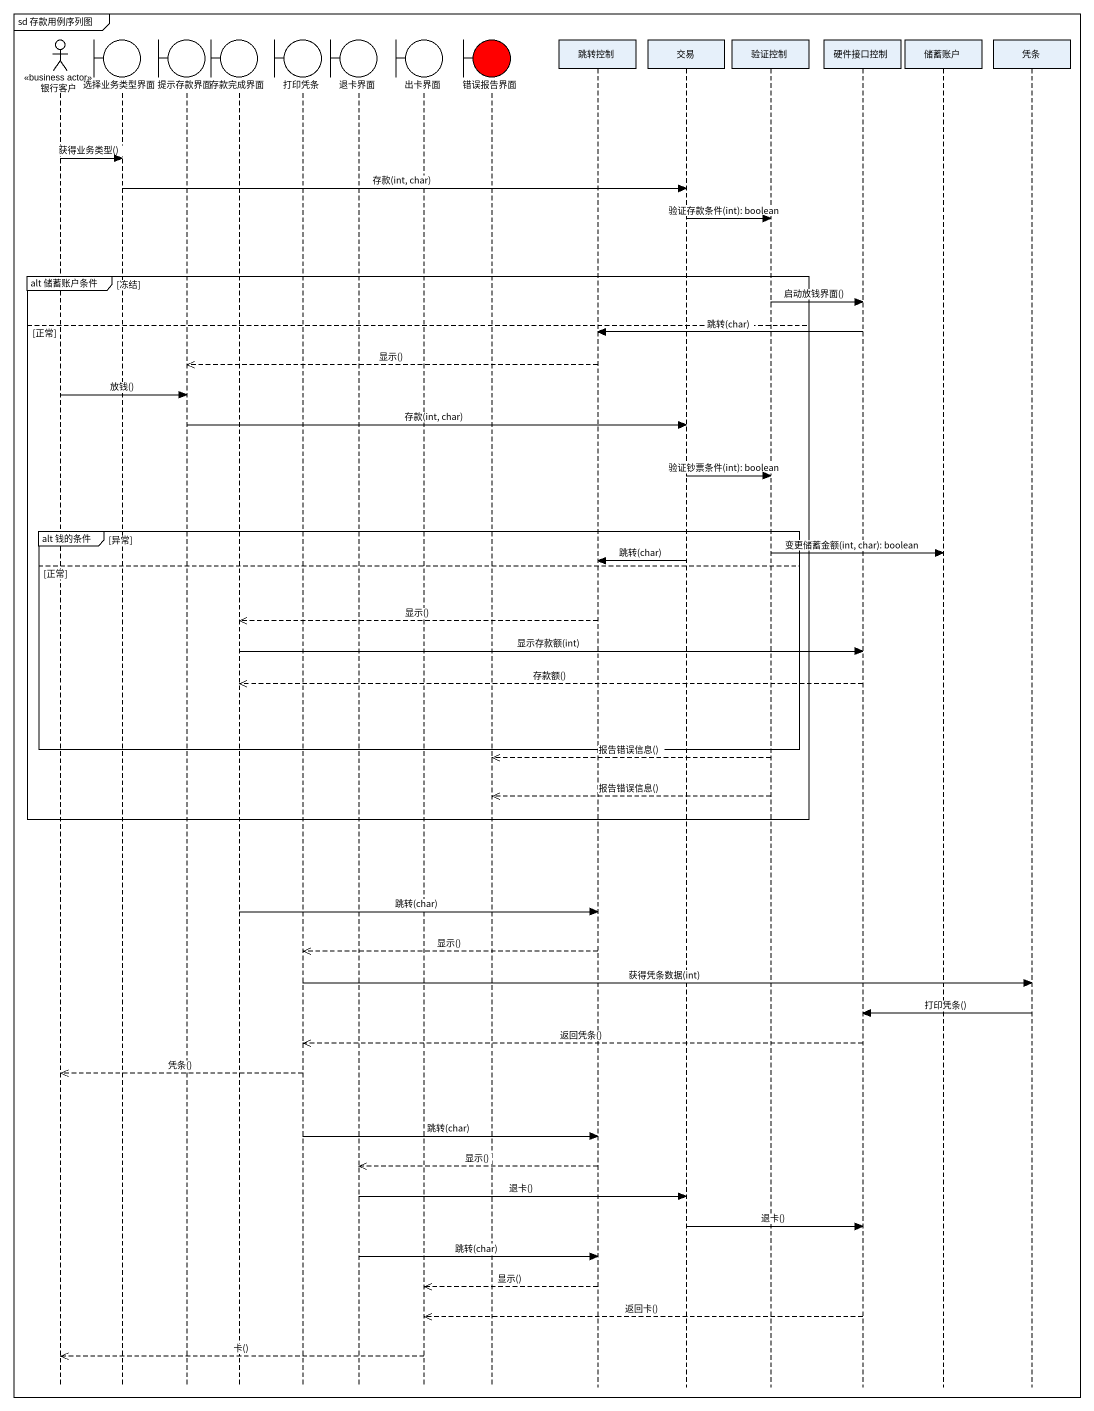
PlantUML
@startuml
mainframe sd 存款用例序列图
hide footbox
actor 银行客户 <<business actor>>
boundary 选择业务类型界面
boundary 提示存款界面
boundary 存款完成界面
boundary 打印凭条
boundary 退卡界面
boundary 出卡界面
boundary 错误报告界面 #FF0000
participant 跳转控制
participant 交易
participant 验证控制
participant 硬件接口控制
participant 储蓄账户
participant 凭条

银行客户 -> 选择业务类型界面 : 获得业务类型()
选择业务类型界面 -> 交易 : 存款(int, char)
交易 -> 验证控制 : 验证存款条件(int): boolean
group alt 储蓄账户条件 [冻结]
  验证控制 -> 硬件接口控制 : 启动放钱界面()
else 正常
  硬件接口控制 -> 跳转控制 : 跳转(char)
  跳转控制 -->> 提示存款界面 : 显示()
  银行客户 -> 提示存款界面 : 放钱()
  提示存款界面 -> 交易 : 存款(int, char)
  交易 -> 验证控制 : 验证钞票条件(int): boolean
  group alt 钱的条件 [异常]
    验证控制 -> 储蓄账户 : 变更储蓄金额(int, char): boolean
    交易 -> 跳转控制 : 跳转(char)
  else 正常
    跳转控制 -->> 存款完成界面 : 显示()
    存款完成界面 -> 硬件接口控制 : 显示存款额(int)
    硬件接口控制 -->> 存款完成界面 : 存款额()
  end
  验证控制 -->> 错误报告界面 : 报告错误信息()
  验证控制 -->> 错误报告界面 : 报告错误信息()
end
存款完成界面 -> 跳转控制 : 跳转(char)
跳转控制 -->> 打印凭条 : 显示()
打印凭条 -> 凭条 : 获得凭条数据(int)
凭条 -> 硬件接口控制 : 打印凭条()
硬件接口控制 -->> 打印凭条 : 返回凭条()
打印凭条 -->> 银行客户 : 凭条()
打印凭条 -> 跳转控制 : 跳转(char)
跳转控制 -->> 退卡界面 : 显示()
退卡界面 -> 交易 : 退卡()
交易 -> 硬件接口控制 : 退卡()
退卡界面 -> 跳转控制 : 跳转(char)
跳转控制 -->> 出卡界面 : 显示()
硬件接口控制 -->> 出卡界面 : 返回卡()
出卡界面 -->> 银行客户 : 卡()
@enduml
